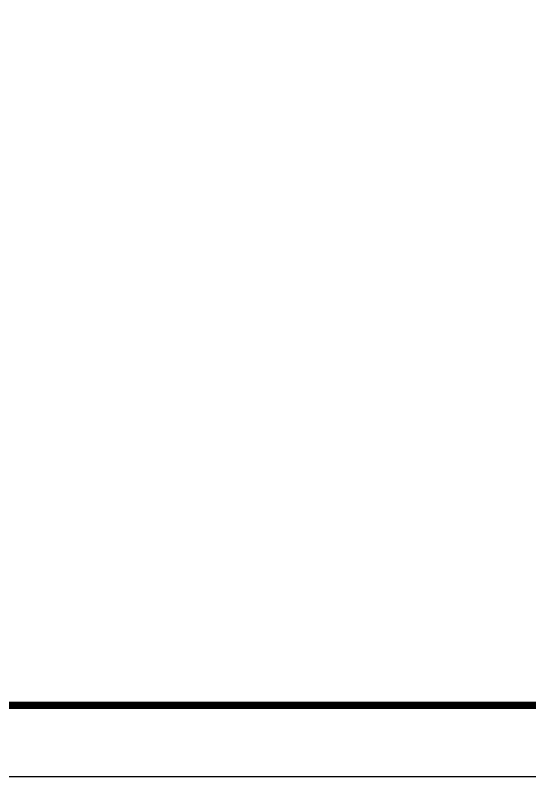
# Model space of a CAD drawing. Extents: x 290727 to 13733020, y 1731457 to 3643100.
# Drawn here: x 312727 to 316325, y 2180902 to 2186230 of the extents above; entities that cross this region are included whole.
import ezdxf
from ezdxf.enums import TextEntityAlignment as Align

# ---------------------------------------------------------------- set-up
doc = ezdxf.new("R2010")
doc.units = 0
doc.header["$LTSCALE"] = 10
doc.layers.get('0').update_dxf_attribs({"linetype": 'CONTINUOUS'})
doc.layers.add('-0 图签', color=7, linetype='CONTINUOUS')
doc.layers.add('-0 图签填写', color=4, linetype='CONTINUOUS')
doc.layers.add('VHSoft_boundary', color=5, linetype='CONTINUOUS', plot=False)
doc.layers.get('0').off()
doc.styles.add('HNSJY', font='HNSJY-07', dxfattribs={"width": 0.8, "bigfont": 'HNSJY-HZ'})

# ---------------------------------------------------------------- blocks, each defined once
blk = doc.blocks.new('vhtemplate_标准图框_A2')
at = {"layer": '-0 图签'}
blk.add_lwpolyline([(0, 420), (594, 420), (594, 0), (0, 0)], close=True, dxfattribs=at)
at = {"layer": '-0 图签', "const_width": 1}
blk.add_lwpolyline([(25, 410), (584, 410), (584, 10), (25, 10)], close=True, dxfattribs=at)
at = {"layer": 'VHSoft_boundary'}
blk.add_lwpolyline([(0, 420), (594, 420), (594, 0), (0, 0)], close=True, dxfattribs=at)
at = {"layer": '-0 图签填写', "style": 'HNSJY', "width": 0.8}
for tag, height, p in [('审核', 3.5, (546.69, 172)), ('项目负责人', 3.5, (546.69, 164)), ('项目负责人2', 3.5, (546.69, 156)), ('专业负责人', 3.5, (546.69, 148)), ('专业负责人2', 3.5, (546.69, 140)), ('校对', 3.5, (546.69, 132)), ('设计', 3.5, (546.69, 124)), ('制图', 3.5, (546.69, 116)), ('建设单位', 3.5, (559, 107)), ('工程名称', 3.5, (559, 97)), ('项目名称', 3.5, (559, 87)), ('合同编号', 3.5, (559, 77)), ('项目编号', 3.5, (559, 67)), ('图名', 5, (548.66, 40.5)), ('图别', 3.5, (539.5, 22)), ('图号', 3.5, (573.5, 22)), ('版次', 3.5, (539.5, 14)), ('日期', 3.5, (573.5, 14))]:
    blk.add_attdef(tag, text='', height=height, dxfattribs=at).set_placement(p, align=Align.MIDDLE_CENTER)

msp = doc.modelspace()

# ---------------------------------------------------------------- block references
at = {"color": 3, "linetype": 'Continuous', "xscale": 50, "yscale": 50, "zscale": 50}
msp.add_blockref('vhtemplate_标准图框_A2', (290726.6, 2180901.8), dxfattribs=at)

doc.saveas('drawing.dxf')
